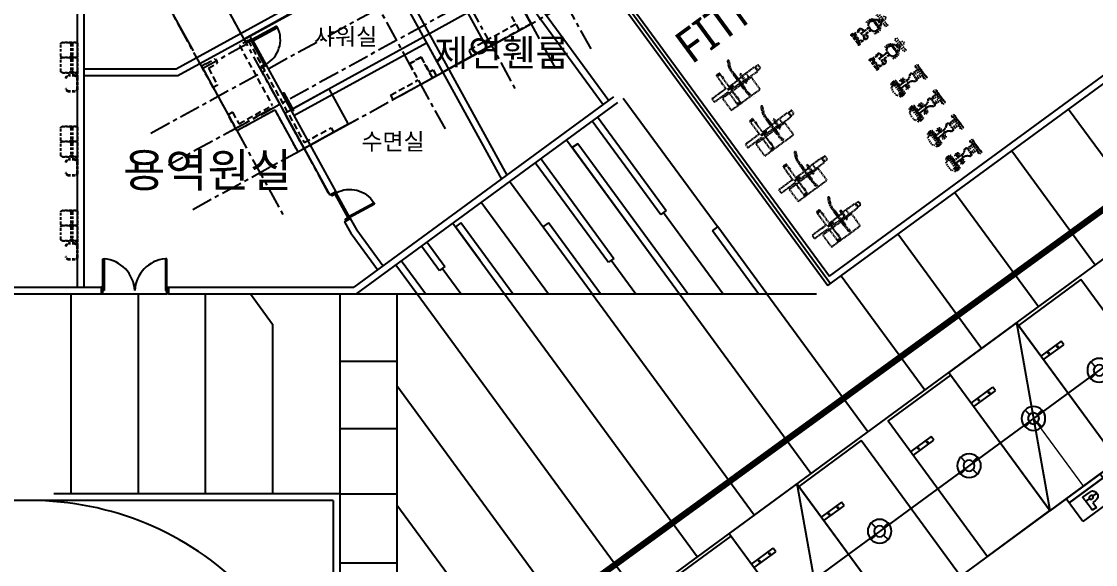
# Model space of a CAD drawing. Header units: millimetres. Extents: x 75184266 to 76346726, y -35077925 to -33679385.
# Drawn here: x 75325115 to 75357060, y -34922408 to -34906257 of the extents above; entities that cross this region are included whole.
import ezdxf
from ezdxf.enums import TextEntityAlignment as Align

# ---------------------------------------------------------------- set-up
doc = ezdxf.new("R2010")
doc.units = ezdxf.units.MM
doc.header["$LTSCALE"] = 50
doc.header["$MEASUREMENT"] = 0
for name, pattern in [('CENTER', [2, 1.25, -0.25, 0.25, -0.25]), ('HIDDEN2', [0.1875, 0.125, -0.0625]), ('XR-지하3층$0$-HID', [2.5, 1.5, -1]), ('XR-지하3층$0$H', [1.3, 0.8, -0.5]), ('XR-지하3층$0$HIDDEN', [0.375, 0.25, -0.125])]:
    doc.linetypes.add(name, pattern=pattern)
for name, color, linetype in [('0-유도관제', 6, 'CONTINUOUS'), ('CEN', 1, 'CENTER'), ('XR-지하3층$0$1712-PL$0$DOOR', 4, 'CONTINUOUS'), ('XR-지하3층$0$a-door', 6, 'CONTINUOUS'), ('XR-지하3층$0$CON', 2, 'CONTINUOUS'), ('XR-지하3층$0$가구', 27, 'XR-지하3층$0$HIDDEN'), ('XR-지하3층$0$생활체육시설(최종)$0$부대시설0404$0$운동시설$0$FUR1', 11, 'CONTINUOUS'), ('XR-지하3층$0$일반주차', 8, 'CONTINUOUS'), ('XR-지하3층$0$확장형주차', 8, 'CONTINUOUS')]:
    doc.layers.add(name, color=color, linetype=linetype)
doc.layers.add('건축', color=8, linetype='CONTINUOUS', plot=False)
for name, color, linetype, lineweight in [('구역제어-S.C.M', 2, 'CONTINUOUS', 100), ('주차유도-LGM', 6, 'CONTINUOUS', 20), ('주차유도-USM', 1, 'CONTINUOUS', 35), ('주차유도-레이스웨이', 1, 'CONTINUOUS', 25)]:
    doc.layers.add(name, color=color, linetype=linetype, lineweight=lineweight)
doc.styles.add('XR-지하3층$0$맑은고딕', font='')
doc.styles.get('XR-지하3층$0$맑은고딕').set_extended_font_data('Malgun Gothic')

# ---------------------------------------------------------------- blocks, each defined once
blk = doc.blocks.new('XR-지하3층$0$일반형 주차')
at = {"layer": 'XR-지하3층$0$일반주차'}
for p, q in [((750, 3865), (0, 3865)), ((750, 3735), (750, 3865)), ((0, 3735), (750, 3735))]:
    blk.add_line(p, q, dxfattribs=at)
blk.add_lwpolyline([(2300, 5000), (0, 5000), (0, 0), (2300, 0)], close=True, dxfattribs=at)
for centre in [(238, 3800), (563, 3800)]:
    blk.add_circle(centre, 17.5, dxfattribs=at)
blk = doc.blocks.new('XR-지하3층$0$확장형 주차')
at = {"layer": 'XR-지하3층$0$확장형주차', "color": 7}
for p, q in [((0, 3965), (800, 3965)), ((0, 3835), (800, 3835)), ((800, 3835), (800, 3965))]:
    blk.add_line(p, q, dxfattribs=at)
blk.add_lwpolyline([(2500, 5100), (0, 0)], dxfattribs=at)
blk.add_lwpolyline([(2500, 5091), (0, 5091), (0, -9), (2500, -9)], close=True, dxfattribs=at)
for centre in [(238, 3900), (613, 3900)]:
    blk.add_circle(centre, 17.5, dxfattribs=at)
blk = doc.blocks.new('XR-지하3층$0$A$C10553A99')
at = {"layer": 'XR-지하3층$0$가구', "color": 9, "linetype": 'XR-지하3층$0$-HID'}
blk.add_line((127, 764), (117, 795), dxfattribs=at)
at = {"layer": 'XR-지하3층$0$가구', "color": 9, "linetype": 'XR-지하3층$0$-HID', "ltscale": 0.5, "flags": 128}
blk.add_lwpolyline([(-63, 554), (-72, 573), (-78, 596), (-82, 625), (-99, 625), (-96, 605), (-98, 594), (-98, 594), (-108, 586), (-108, 586), (-127, 581), (-127, 581), (-64, 521), (-50, 511), (-37, 507), (-23, 506), (108, 507), (109, 479), (-23, 478), (-47, 481), (-62, 486), (-77, 496), (-164, 582), (-171, 584), (-180, 597), (-196, 599), (-206, 605), (-214, 616), (-218, 655), (-275, 655), (-273, 516), (-267, 514), (-261, 501), (-261, 483), (-263, 474), (-268, 470), (-276, 468), (-334, 467), (-342, 469), (-347, 473), (-350, 482), (-350, 500), (-343, 513), (-337, 516), (-338, 654), (-428, 653), (-434, 693), (-428, 736), (-339, 738), (-340, 876), (-345, 877), (-350, 882), (-352, 891), (-352, 909), (-350, 916), (-337, 924), (-273, 924), (-264, 916), (-263, 891), (-269, 878), (-275, 876), (-274, 738), (-219, 738), (-213, 779), (-206, 789), (-195, 795), (-181, 797), (-179, 803), (-164, 814), (-65, 910), (-48, 917), (-26, 920), (105, 921), (105, 892), (-31, 890), (-58, 883), (-128, 814), (-112, 811), (-102, 804), (-96, 791), (-99, 770), (-84, 770), (-69, 836, 1.53764)], format="xyb", dxfattribs=at)
at = {"layer": 'XR-지하3층$0$가구', "color": 9, "linetype": 'XR-지하3층$0$-HID', "flags": 128}
for points in [[(-338, 654), (-339, 738)], [(-275, 655), (-274, 738)], [(-215, 744), (-212, 768), (-209, 781), (-196, 791), (-177, 792), (-174, 804), (-166, 808), (-145, 812), (-124, 809), (-109, 804), (-102, 797), (-101, 784), (-105, 739), (-107, 697), (-104, 655), (-99, 610), (-100, 598), (-107, 590), (-122, 584), (-143, 582), (-164, 586), (-172, 590), (-176, 601), (-195, 602), (-207, 611), (-211, 625), (-214, 648), (-216, 698), (-215, 744)], [(-101, 790), (-128, 788), (-136, 784), (-145, 774), (-175, 776), (-184, 770), (-188, 758), (-187, 695)], [(137, 700), (132, 647), (119, 603), (105, 575), (100, 566), (87, 556), (56, 541), (21, 537), (-23, 539), (-50, 548), (-62, 559), (-69, 576), (-75, 601), (-80, 628), (-104, 628), (-107, 648), (-82, 648), (-84, 669), (-84, 697), (-84, 726), (-83, 747), (-108, 747), (-105, 766), (-81, 766), (-76, 794), (-71, 818), (-64, 836), (-52, 847), (-26, 856), (19, 860), (54, 856), (85, 841), (98, 831), (103, 824), (117, 795)], [(-83, 745), (-105, 745), (-104, 649)], [(-104, 649), (-82, 649)], [(-82, 625), (-84, 770)], [(329, 747), (239, 746), (204, 747), (169, 752), (127, 764)], [(127, 764), (131, 751), (137, 699), (137, 700)], [(128, 635), (170, 646), (240, 655), (330, 655)], [(329, 749), (131, 747)], [(133, 657), (193, 657), (192, 743), (132, 743)], [(132, 651), (330, 653)], [(452, 832), (445, 842), (434, 852), (421, 860), (404, 863), (382, 859), (364, 847), (352, 831), (348, 809), (348, 735), (330, 735), (329, 808), (334, 833), (350, 859), (368, 873), (387, 881), (408, 883), (429, 878), (446, 868), (461, 852), (459, 854)], [(451, 568), (447, 563), (437, 551), (424, 544), (407, 540), (385, 543), (366, 555), (355, 571), (350, 593), (349, 668), (330, 668), (331, 593), (337, 568), (353, 543), (371, 529), (390, 522), (411, 520), (432, 526), (448, 535), (463, 552), (462, 550)], [(439, 750), (348, 749)], [(439, 748), (348, 747)], [(349, 656), (440, 656)], [(349, 653), (440, 653)], [(432, 804), (437, 823), (452, 832), (479, 842), (509, 846), (563, 839), (571, 832), (578, 820), (587, 757), (593, 699), (593, 702), (588, 644), (580, 581), (573, 570), (565, 563), (539, 556), (512, 555), (481, 557), (454, 567), (439, 576), (434, 595), (432, 804)], [(459, 854), (471, 839)], [(638, 731), (633, 743), (622, 750), (614, 749)], [(615, 658), (623, 658), (634, 665), (638, 677)], [(616, 673), (646, 673), (657, 675), (666, 682), (672, 690), (674, 702), (672, 713), (665, 722), (645, 731), (616, 731)], [(627, 881), (627, 869), (630, 861), (639, 857), (690, 858), (699, 862), (703, 869), (703, 882), (699, 890), (690, 893), (638, 892), (630, 889), (627, 881)], [(636, 863), (637, 731)], [(637, 674), (638, 542), (692, 542), (690, 863), (636, 863)], [(462, 550), (471, 561)], [(630, 538), (630, 527), (633, 518), (641, 514), (693, 515), (702, 519), (706, 527), (705, 539), (702, 547), (693, 550), (641, 549), (633, 546), (630, 538)]]:
    blk.add_lwpolyline(points, dxfattribs=at)
at = {"layer": 'XR-지하3층$0$가구', "color": 9, "linetype": 'XR-지하3층$0$-HID', "ltscale": 0.5, "flags": 128}
blk.add_lwpolyline([(-99, 604), (-127, 605), (-134, 609), (-144, 618), (-174, 616), (-183, 622), (-186, 634), (-187, 696)], dxfattribs=at)
at = {"layer": 'XR-지하3층$0$가구', "color": 9, "linetype": 'XR-지하3층$0$-HID', "flags": 128}
for points in [[(-69, 836, -0.150368), (-42, 856, -0.125039), (64, 857, -0.209098), (98, 831), (107, 823), (116, 805), (116, 805), (131, 766), (159, 758), (187, 752), (187, 752), (216, 749), (326, 750), (325, 812), (335, 843), (354, 867, -0.472886), (464, 853), (483, 859), (483, 859), (524, 866, -0.18219), (593, 852), (606, 834), (617, 755), (628, 753), (633, 750), (632, 855), (627, 857, -0.386607), (631, 895), (638, 897), (690, 898, -0.236068), (703, 891, -0.411936), (699, 857, -0.123823), (692, 854), (695, 554)], [(695, 554, -0.744031), (692, 512), (641, 512, -0.636504), (634, 552), (634, 660), (629, 656), (618, 653), (614, 615), (607, 568), (598, 552), (587, 544), (560, 537), (527, 535), (527, 535), (485, 541), (463, 548), (449, 533), (433, 522, -0.501878), (326, 593), (326, 652), (213, 652), (173, 644), (133, 634), (124, 606, -0.04889), (114, 584, -0.030278), (100, 564, -0.202682), (21, 533), (-9, 533, -0.170169), (-63, 554, -0.590193)]]:
    blk.add_lwpolyline(points, format="xyb", dxfattribs=at)
blk = doc.blocks.new('XR-지하3층$0$A$C7828745E')
at = {"layer": 'XR-지하3층$0$가구', "color": 9, "linetype": 'XR-지하3층$0$-HID', "ltscale": 0.5}
for p, q in [((-343, 885), (-343, 946)), ((-341, 946), (-341, 885)), ((-335, 885), (-335, 528)), ((-266, 804), (-266, 885)), ((-264, 805), (-264, 885)), ((-258, 885), (-258, 946)), ((-257, 885), (-257, 946)), ((276, 779), (276, 751)), ((276, 779), (277, 779)), ((277, 779), (276, 779)), ((277, 779), (276, 779)), ((276, 626), (276, 654)), ((277, 751), (277, 779)), ((277, 654), (277, 626)), ((305, 806), (305, 804)), ((305, 800), (305, 806)), ((305, 800), (305, 806)), ((306, 779), (306, 751)), ((306, 626), (306, 654)), ((307, 779), (307, 751)), ((307, 626), (307, 654)), ((326, 805), (317, 804)), ((317, 804), (326, 805)), ((326, 805), (335, 807)), ((326, 805), (335, 807)), ((478, 770), (494, 759)), ((478, 642), (494, 656)), ((495, 839), (495, 572)), ((504, 812), (503, 832)), ((505, 791), (504, 812)), ((507, 771), (505, 791)), ((506, 634), (507, 654)), ((507, 750), (507, 771)), ((508, 719), (507, 742)), ((507, 696), (508, 719)), ((507, 654), (507, 675)), ((510, 953), (509, 953)), ((510, 953), (509, 953)), ((510, 953), (515, 953)), ((510, 953), (515, 953)), ((515, 953), (522, 953)), ((515, 953), (522, 953)), ((515, 852), (515, 892)), ((522, 953), (531, 953)), ((522, 953), (531, 953)), ((531, 953), (541, 953)), ((531, 953), (541, 953)), ((541, 953), (552, 953)), ((541, 953), (552, 953)), ((552, 953), (563, 953)), ((552, 953), (563, 953)), ((559, 854), (559, 554)), ((563, 953), (573, 953)), ((563, 953), (573, 953)), ((568, 854), (568, 554)), ((573, 953), (582, 953)), ((573, 953), (582, 953)), ((582, 953), (589, 953)), ((582, 953), (589, 953)), ((589, 953), (593, 953)), ((589, 953), (593, 953)), ((593, 953), (595, 953)), ((593, 953), (595, 953)), ((595, 953), (595, 946)), ((-342, 467), (-342, 528)), ((-266, 601), (-266, 528)), ((-264, 601), (-264, 528)), ((-258, 467), (-258, 528)), ((-257, 467), (-257, 528)), ((277, 626), (276, 626)), ((277, 626), (276, 626)), ((276, 626), (277, 626)), ((305, 605), (305, 599)), ((305, 605), (305, 599)), ((305, 599), (305, 601)), ((317, 601), (326, 600)), ((326, 600), (317, 601)), ((326, 600), (335, 598)), ((326, 600), (335, 598)), ((494, 572), (495, 572)), ((494, 572), (495, 572)), ((502, 572), (495, 572)), ((495, 572), (502, 572)), ((501, 557), (503, 578)), ((501, 557), (559, 554)), ((503, 578), (505, 598)), ((505, 613), (506, 634)), ((509, 464), (509, 455)), ((511, 455), (509, 455)), ((511, 455), (509, 455)), ((511, 455), (515, 455)), ((511, 455), (515, 455)), ((515, 556), (515, 516)), ((515, 455), (522, 455)), ((515, 455), (522, 455)), ((522, 455), (531, 455)), ((522, 455), (531, 455)), ((531, 455), (541, 455)), ((531, 455), (541, 455)), ((541, 455), (552, 455)), ((541, 455), (552, 455)), ((552, 455), (563, 455)), ((552, 455), (563, 455)), ((563, 455), (574, 455)), ((563, 455), (574, 455)), ((667, 549), (568, 554))]:
    blk.add_line(p, q, dxfattribs=at)
at = {"layer": 'XR-지하3층$0$가구', "color": 9, "linetype": 'XR-지하3층$0$-HID'}
for p, q in [((574, 455), (582, 455)), ((574, 455), (582, 455)), ((582, 455), (589, 455)), ((582, 455), (589, 455)), ((589, 455), (593, 455)), ((589, 455), (593, 455)), ((593, 455), (595, 455)), ((593, 455), (595, 455)), ((595, 455), (595, 462))]:
    blk.add_line(p, q, dxfattribs=at)
at = {"layer": 'XR-지하3층$0$가구', "color": 9, "linetype": 'XR-지하3층$0$-HID', "ltscale": 0.5, "flags": 128}
for points in [[(-257, 467), (-342, 467), (-342, 528), (-337, 528), (-337, 885), (-343, 885), (-343, 946), (-257, 946), (-257, 885), (-264, 885), (-264, 805)], [(-266, 885), (-335, 885)], [(-62, 773), (-68, 774), (-104, 790), (-117, 802), (-133, 806), (-147, 807), (-196, 806), (-314, 803), (-327, 756), (-333, 705), (-332, 700)], [(-332, 700), (-327, 650), (-312, 603), (-196, 599), (-147, 598), (-133, 599), (-117, 603), (-103, 615), (-68, 632), (-62, 633)], [(-289, 602), (-278, 608), (-271, 618), (-272, 633), (-279, 649), (-286, 702), (-279, 757), (-272, 772), (-271, 787), (-278, 798), (-290, 804)], [(-62, 751), (-233, 751), (-258, 732), (-265, 718), (-268, 702), (-265, 686), (-258, 672), (-234, 654), (-62, 654)], [(-62, 751), (-68, 751), (-68, 656)], [(-68, 656), (-62, 656)], [(210, 701), (206, 716), (196, 728), (162, 739), (112, 751), (84, 764), (58, 781), (32, 806), (16, 823), (-3, 835), (-19, 837), (-34, 833), (-57, 813), (-62, 783), (-62, 739), (-62, 666), (-62, 623), (-57, 593), (-47, 581), (-34, 573), (-19, 569), (-3, 571), (16, 582), (32, 599), (58, 625), (112, 654), (162, 666), (181, 669), (196, 677), (206, 689), (210, 703), (210, 701)], [(128, 658), (474, 658), (479, 665), (481, 670), (481, 703), (481, 735), (478, 740), (473, 748), (124, 748)], [(307, 751), (307, 779), (305, 779), (305, 782), (302, 782), (302, 799), (305, 799), (305, 804), (317, 804), (335, 807), (342, 811), (353, 823), (356, 831), (357, 839), (353, 854), (353, 854), (342, 866), (335, 870), (317, 874), (305, 876), (305, 877), (278, 877), (278, 876), (256, 873), (241, 869), (229, 859), (222, 846), (225, 825), (234, 813), (247, 806), (278, 806), (278, 800)], [(307, 654), (307, 626), (305, 626), (305, 623), (302, 623), (302, 606), (305, 606), (305, 601), (317, 601), (335, 598), (342, 594), (353, 582), (356, 574), (357, 566), (353, 551), (353, 551), (342, 539), (335, 535), (317, 531), (305, 529), (305, 528), (278, 528), (278, 529), (256, 532), (241, 536), (229, 546), (222, 559), (225, 580), (234, 592), (247, 599), (278, 599), (278, 605)], [(278, 800), (278, 799), (280, 799), (280, 782), (277, 782), (277, 779), (276, 779), (276, 751)], [(278, 605), (278, 606), (280, 606), (280, 623), (277, 623), (277, 626), (276, 626), (276, 654)], [(305, 779), (277, 779)], [(278, 876), (278, 806)], [(302, 799), (280, 799)], [(305, 806), (305, 876)], [(305, 806), (305, 806), (305, 800)], [(453, 766), (448, 751)], [(454, 643), (448, 656)], [(452, 786), (452, 855), (452, 877), (452, 900), (453, 911), (458, 923), (464, 931), (470, 935), (479, 941), (491, 943), (508, 944), (541, 945), (607, 946), (630, 946), (638, 940), (639, 931), (638, 928), (631, 922), (624, 921), (560, 920), (515, 919), (487, 918), (479, 912), (475, 904), (478, 766), (453, 766), (452, 786)], [(452, 622), (453, 554), (452, 531), (452, 508), (453, 497), (458, 486), (464, 478), (470, 473), (479, 468), (491, 465), (509, 465), (541, 464), (608, 462), (631, 462), (638, 468), (640, 478), (638, 481), (631, 486), (625, 487), (560, 488), (515, 489), (488, 490), (479, 496), (476, 504), (479, 642), (454, 643), (452, 622)], [(478, 642), (494, 656)], [(502, 572), (495, 572), (494, 839), (502, 839)], [(687, 549), (707, 602), (710, 632), (711, 653), (712, 749), (706, 807), (693, 844), (686, 859), (501, 852), (502, 839), (505, 791), (507, 750), (508, 704), (507, 639), (506, 619), (502, 572), (501, 557), (687, 549)], [(508, 944), (509, 953), (595, 953), (595, 946)], [(515, 852), (515, 892), (509, 892), (509, 919)], [(562, 920), (582, 870), (582, 855)], [(603, 856), (603, 875), (586, 921)], [(595, 946), (595, 946)], [(595, 921), (595, 896)], [(-266, 528), (-335, 528)], [(-264, 601), (-264, 528), (-257, 528), (-257, 467)], [(305, 626), (277, 626)], [(278, 529), (278, 599)], [(302, 606), (280, 606)], [(305, 599), (305, 599), (305, 605)], [(305, 599), (305, 529)], [(515, 556), (515, 516), (509, 516), (509, 490)], [(509, 465), (509, 455), (595, 455), (595, 462)], [(562, 488), (582, 538), (582, 554)], [(603, 553), (603, 534), (586, 488)], [(595, 488), (595, 512)]]:
    blk.add_lwpolyline(points, dxfattribs=at)
for points in [[(15, 575, -0.16395), (-23, 566, -0.162434), (-48, 577, -0.128276), (-65, 603), (-65, 629), (-100, 614), (-112, 601), (-128, 596), (-147, 595), (-271, 597), (-289, 602), (-312, 603), (-332, 700), (-327, 756), (-314, 803), (-271, 809), (-134, 810), (-111, 803), (-100, 793), (-65, 778), (-64, 804, -0.295564), (-45, 831, -0.392843)], [(-45, 831, -0.304158), (12, 832, 0.148058), (125, 752), (456, 752), (473, 748), (481, 735), (481, 670), (474, 658), (456, 654)], [(456, 654), (124, 654, 0.126825), (56, 618, 0.035015), (15, 575, -1.929679)], [(570, 946, -0.807541), (570, 921, -1.238327), (570, 946, -0.820879)], [(570, 463, 0.807541), (570, 488, 1.238327), (570, 463, 0.820879)]]:
    blk.add_lwpolyline(points, format="xyb", dxfattribs=at)
at = {"layer": 'XR-지하3층$0$가구', "color": 9, "linetype": 'XR-지하3층$0$-HID'}
blk.add_lwpolyline([(595, 462), (595, 462)], dxfattribs=at)
blk = doc.blocks.new('XR-지하3층$0$A$C62755481')
at = {"layer": 'XR-지하3층$0$가구', "color": 9, "ltscale": 2}
for p, q in [((509, 1930), (442, 1785)), ((100, 1742), (-9, 1742)), ((95, 1664), (114, 1664)), ((95, 1590), (95, 1664)), ((114, 1664), (114, 1590)), ((421, 1707), (415, 1646)), ((415, 1646), (415, 843)), ((442, 1770), (421, 1707)), ((449, 1645), (455, 1695)), ((449, 845), (449, 1645)), ((455, 1695), (475, 1757)), ((487, 1762), (554, 1907)), ((114, 1590), (95, 1590)), ((458, 1509), (408, 1501)), ((458, 1296), (458, 1509)), ((568, 1400), (568, 1163)), ((609, 1400), (568, 1400)), ((609, 1081), (609, 1400)), ((609, 1322), (1054, 1321)), ((732, 1322), (732, 1163)), ((1054, 1321), (1054, 1163)), ((1081, 1184), (1081, 1301)), ((798, 1127), (-267, 1127)), ((-267, 1127), (-266, 687)), ((13, 1258), (209, 1258)), ((13, 1228), (210, 1228)), ((21, 1258), (21, 1228)), ((30, 1228), (30, 1258)), ((95, 1191), (95, 896)), ((103, 1271), (125, 1271)), ((103, 1251), (103, 1271)), ((125, 1251), (103, 1251)), ((103, 1234), (125, 1234)), ((103, 1214), (103, 1234)), ((125, 1214), (103, 1214)), ((125, 1271), (125, 1251)), ((125, 1234), (125, 1214)), ((196, 1258), (196, 1228)), ((202, 1229), (202, 1257)), ((458, 976), (408, 984)), ((458, 1189), (458, 976)), ((458, 976), (458, 976)), ((568, 1163), (568, 1081)), ((568, 1081), (609, 1081)), ((609, 1163), (1054, 1163)), ((799, 687), (798, 1127)), ((-266, 687), (799, 687)), ((100, 743), (-9, 743)), ((95, 895), (114, 895)), ((95, 821), (95, 895)), ((114, 821), (95, 821)), ((114, 895), (114, 821)), ((415, 843), (421, 786)), ((421, 786), (440, 732)), ((454, 805), (449, 845)), ((475, 741), (454, 805))]:
    blk.add_line(p, q, dxfattribs=at)
at = {"layer": 'XR-지하3층$0$가구', "color": 9, "ltscale": 2, "const_width": 1}
blk.add_lwpolyline([(435, 718), (489, 563, 0.619165), (536, 580), (482, 735, 0.61911), (435, 718, 0.678264)], format="xyb", dxfattribs=at)
at = {"layer": 'XR-지하3층$0$가구', "color": 9, "ltscale": 2}
for centre, radius in [((45, 1765), 7.1), ((433, 1444), 7.09), ((433, 1343), 7.09), ((433, 1142), 7.09), ((433, 1041), 7.09), ((45, 720), 7.1)]:
    blk.add_circle(centre, radius, dxfattribs=at)
for centre, radius, start, end in [((527, 1910), 26.9, 352.5753, 133.8424), ((469, 1782), 27.1, 173.5095, 312.9033), ((467, 1787), 30.6, 213.0871, 284.051), ((464, 709), 33.8, 72.2073, 136.2236)]:
    blk.add_arc(centre, radius, start, end, dxfattribs=at)
for points in [[(7, 1787), (7, 1787), (-15, 1786), (-15, 1761)], [(-15, 1761), (-15, 1761), (-15, 1301), (-15, 1301)], [(8, 1787), (8, 1787), (-14, 1786), (-14, 1761)], [(-14, 1761), (-14, 1761), (-14, 1301), (-14, 1301)], [(82, 1787), (82, 1787), (7, 1787), (7, 1787)], [(83, 1787), (83, 1787), (8, 1787), (8, 1787)], [(101, 1762), (101, 1762), (105, 1788), (82, 1787)], [(102, 1761), (102, 1761), (105, 1788), (83, 1787)], [(101, 1664), (101, 1664), (101, 1762), (101, 1762)], [(102, 1664), (102, 1664), (102, 1761), (102, 1761)], [(-527, 1301), (-527, 1301), (-527, 1184), (-527, 1184)], [(-14, 1301), (-14, 1301), (-527, 1301), (-527, 1301)], [(-527, 1301), (-527, 1301), (-527, 1184), (-527, 1184)], [(-15, 1301), (-15, 1301), (-527, 1301), (-527, 1301)], [(95, 1590), (95, 1590), (95, 1295), (95, 1295)], [(95, 1295), (95, 1295), (408, 1295), (408, 1295)], [(123, 1271), (121, 1276), (115, 1279), (110, 1277)], [(408, 1501), (408, 1501), (408, 1294), (408, 1294)], [(539, 1299), (539, 1299), (458, 1299), (458, 1299)], [(538, 1299), (538, 1299), (507, 1299), (507, 1299)], [(568, 1322), (568, 1322), (538, 1299), (538, 1299)], [(569, 1322), (569, 1322), (539, 1299), (539, 1299)], [(1180, 1301), (1180, 1301), (1054, 1301), (1054, 1301)], [(1179, 1301), (1179, 1301), (1054, 1301), (1054, 1301)], [(1179, 1184), (1179, 1184), (1179, 1301), (1179, 1301)], [(1180, 1184), (1180, 1184), (1180, 1301), (1180, 1301)], [(-527, 1184), (-527, 1184), (-14, 1184), (-14, 1184)], [(-527, 1184), (-527, 1184), (-15, 1184), (-15, 1184)], [(-15, 1184), (-15, 1184), (-15, 724), (-15, 724)], [(-14, 1184), (-14, 1184), (-14, 724), (-14, 724)], [(38, 1251), (38, 1251), (38, 1247), (38, 1247)], [(190, 1251), (190, 1251), (38, 1251), (38, 1251)], [(38, 1247), (38, 1247), (45, 1246), (45, 1246)], [(45, 1239), (45, 1239), (38, 1238), (38, 1238)], [(38, 1238), (38, 1238), (38, 1234), (38, 1234)], [(38, 1234), (38, 1234), (190, 1234), (190, 1234)], [(45, 1246), (47, 1246), (48, 1245), (48, 1243)], [(48, 1243), (49, 1241), (47, 1239), (45, 1239)], [(94, 1189), (94, 1189), (407, 1189), (407, 1189)], [(94, 894), (94, 894), (94, 1189), (94, 1189)], [(110, 1277), (108, 1276), (106, 1274), (104, 1271)], [(105, 1214), (107, 1209), (113, 1206), (118, 1209)], [(118, 1209), (120, 1210), (122, 1212), (123, 1214)], [(180, 1242), (179, 1244), (181, 1246), (182, 1246)], [(182, 1239), (181, 1239), (180, 1240), (180, 1242)], [(182, 1246), (182, 1246), (190, 1247), (190, 1247)], [(190, 1238), (190, 1238), (182, 1239), (182, 1239)], [(190, 1247), (190, 1247), (190, 1251), (190, 1251)], [(190, 1234), (190, 1234), (190, 1238), (190, 1238)], [(408, 984), (408, 984), (408, 1191), (408, 1191)], [(458, 1186), (458, 1186), (539, 1186), (539, 1186)], [(507, 1186), (507, 1186), (538, 1186), (538, 1186)], [(538, 1186), (538, 1186), (568, 1163), (568, 1163)], [(539, 1186), (539, 1186), (569, 1163), (569, 1163)], [(1054, 1184), (1054, 1184), (1180, 1184), (1180, 1184)], [(1054, 1184), (1054, 1184), (1179, 1184), (1179, 1184)], [(-15, 724), (-15, 699), (7, 698), (7, 698)], [(-14, 724), (-14, 699), (8, 697), (8, 697)], [(7, 698), (7, 698), (82, 698), (82, 698)], [(8, 697), (8, 697), (83, 697), (83, 697)], [(82, 698), (105, 697), (101, 723), (101, 723)], [(83, 697), (105, 697), (102, 723), (102, 723)], [(114, 894), (114, 894), (94, 894), (94, 894)], [(101, 723), (101, 723), (101, 821), (101, 821)], [(102, 723), (102, 723), (102, 821), (102, 821)], [(114, 883), (114, 883), (114, 894), (114, 894)]]:
    blk.add_open_spline(points, degree=3, dxfattribs=at)
blk = doc.blocks.new('XR-지하3층$0$생활체육시설(최종)$0$부대시설0404$0$운동시설$0$aghhq')
at = {"layer": 'XR-지하3층$0$생활체육시설(최종)$0$부대시설0404$0$운동시설$0$FUR1', "color": 9, "linetype": 'XR-지하3층$0$-HID'}
for p, q in [((325580, 22228, 0), (325580, 22058, 0)), ((325600, 22228, 0), (325600, 22058, 0)), ((325987, 22318, 0), (325670, 22318, 0)), ((325987, 22298, 0), (325670, 22298, 0)), ((326197, 22318, 0), (325999, 22318, 0)), ((326153, 22288, 0), (326054, 22288, 0)), ((326057, 22228, 0), (326057, 22058, 0)), ((326077, 22228, 0), (326077, 22058, 0)), ((326149, 22268, 0), (326149, 21868, 0)), ((326149, 21868, 0), (326149, 22268, 0)), ((326549, 22318, 0), (326199, 22318, 0)), ((326549, 22168, 0), (326199, 22168, 0)), ((326549, 22118, 0), (326199, 22118, 0)), ((326599, 22268, 0), (326599, 21868, 0)), ((326599, 21868, 0), (326599, 22268, 0)), ((326599, 22268, 0), (326599, 21868, 0)), ((326599, 21868, 0), (326599, 22268, 0)), ((326599, 22268, 0), (326599, 21868, 0)), ((326599, 21868, 0), (326599, 22268, 0)), ((326599, 21868, 0), (326599, 22268, 0)), ((326599, 22268, 0), (326599, 21868, 0)), ((326599, 21868, 0), (326599, 22268, 0)), ((326599, 22268, 0), (326599, 21868, 0)), ((326599, 21868, 0), (326599, 22268, 0)), ((326599, 22268, 0), (326599, 21868, 0)), ((326999, 22318, 0), (326649, 22318, 0)), ((326999, 22318, 0), (326649, 22318, 0)), ((326999, 22168, 0), (326649, 22168, 0)), ((326999, 22168, 0), (326649, 22168, 0)), ((326999, 22118, 0), (326649, 22118, 0)), ((326999, 22118, 0), (326649, 22118, 0)), ((327049, 21868, 0), (327049, 22268, 0)), ((327049, 22268, 0), (327049, 21868, 0)), ((325670, 21988, 0), (325670, 21968, 0)), ((325987, 21988, 0), (325987, 21968, 0)), ((326199, 21818, 0), (326549, 21818, 0)), ((326649, 21818, 0), (326999, 21818, 0))]:
    blk.add_line(p, q, dxfattribs=at)
for centre, radius, start, end in [((325670, 22228, 0), 90, 90, 180), ((325670, 22058, 0), 90, 180, 270), ((325670, 22228, 0), 70, 90, 180), ((325670, 22058, 0), 70, 180, 270), ((325987, 22228, 0), 90, 0, 90), ((325987, 22228, 0), 70, 0, 90), ((325987, 22058, 0), 90, 270, 0), ((325987, 22058, 0), 70, 270, 0), ((326199, 22268, 0), 50, 90, 180), ((326199, 22218, 0), 50, 180, 270), ((326199, 22068, 0), 50, 90, 180), ((326199, 22143, 0), 25, 90, 270), ((326549, 22268, 0), 50, 0, 90), ((326549, 22218, 0), 50, 270, 0), ((326549, 22218, 0), 50, 270, 0), ((326549, 22143, 0), 25, 270, 90), ((326549, 22143, 0), 25, 270, 90), ((326549, 22068, 0), 50, 0, 90), ((326549, 22068, 0), 50, 0, 90), ((326649, 22268, 0), 50, 90, 180), ((326649, 22268, 0), 50, 90, 180), ((326649, 22218, 0), 50, 180, 270), ((326649, 22218, 0), 50, 180, 270), ((326649, 22068, 0), 50, 90, 180), ((326649, 22068, 0), 50, 90, 180), ((326649, 22143, 0), 25, 90, 270), ((326649, 22143, 0), 25, 90, 270), ((326999, 22268, 0), 50, 0, 90), ((326999, 22268, 0), 50, 0, 90), ((326999, 22218, 0), 50, 270, 0), ((326999, 22218, 0), 50, 270, 0), ((326999, 22143, 0), 25, 270, 90), ((326999, 22143, 0), 25, 270, 90), ((326999, 22068, 0), 50, 0, 90), ((326999, 22068, 0), 50, 0, 90), ((326199, 21868, 0), 50, 180, 270), ((326549, 21868, 0), 50, 270, 0), ((326549, 21868, 0), 50, 270, 0), ((326649, 21868, 0), 50, 180, 270), ((326649, 21868, 0), 50, 180, 270), ((326999, 21868, 0), 50, 270, 0)]:
    blk.add_arc(centre, radius, start, end, dxfattribs=at)
blk = doc.blocks.new('XR-지하3층$0$1712-PL$0$FSD1000')
at = {"layer": 'XR-지하3층$0$1712-PL$0$DOOR', "color": 9}
for p, q in [((25, -101, 0), (865, -101, 0)), ((40, -146, 0), (850, -146, 0))]:
    blk.add_line(p, q, dxfattribs=at)
at = {"layer": 'XR-지하3층$0$1712-PL$0$DOOR', "elevation": 0}
for points in [[(25, 739), (25, -101), (70, -101), (70, 739)], [(-5, -251), (-5, -101), (25, -101), (25, -146), (40, -146), (40, -251)], [(895, -251), (895, -101), (865, -101), (865, -146), (850, -146), (850, -251)]]:
    blk.add_lwpolyline(points, close=True, dxfattribs=at)
at = {"layer": 'XR-지하3층$0$1712-PL$0$DOOR', "color": 9}
blk.add_arc((25, -101, 0), 840, 360, 86.9291, dxfattribs=at)
blk = doc.blocks.new('XR-지하3층$0$A$C5E3F3FAC')
at = {"layer": 'XR-지하3층$0$a-door'}
for p, q in [((90, 950), (50, 950)), ((50, 950), (50, 0)), ((90, 0), (90, 950)), ((1910, 950), (1950, 950)), ((1910, 0), (1910, 950)), ((1950, 950), (1950, 0)), ((50, 0), (90, 0)), ((1950, 0), (1910, 0))]:
    blk.add_line(p, q, dxfattribs=at)
at = {"layer": 'XR-지하3층$0$a-door', "color": 6}
for points in [[(0, 850), (0, 1050), (50, 1050), (50, 850)], [(2000, 850), (2000, 1050), (1950, 1050), (1950, 850)]]:
    blk.add_lwpolyline(points, close=True, dxfattribs=at)
at = {"layer": 'XR-지하3층$0$a-door', "color": 7}
for centre, start, end in [((-2, 999), 275.2502, 357.2138), ((2002, 999), 182.7862, 264.7498)]:
    blk.add_arc(centre, 1003, start, end, dxfattribs=at)
blk = doc.blocks.new('XR-지하3층$0$기둥 0620')
at = {"layer": 'XR-지하3층$0$CON', "ltscale": 0.5}
blk.add_lwpolyline([(-600, 0), (600, 0), (600, 1500), (-600, 1500)], close=True, dxfattribs=at)
blk = doc.blocks.new('센서')
at = {"layer": '0-유도관제', "color": 0}
for p, q in [((405935, 34224), (406072, 34088)), ((406311, 34088), (406447, 34225)), ((405936, 33712), (406072, 33849)), ((406311, 33849), (406448, 33713))]:
    blk.add_line(p, q, dxfattribs=at)
for major_axis, start_param, end_param in [((0, 362), 2.801804347482335, 9.084989654661921), ((0, 169), 2.862310370331367, 9.145495677510954)]:
    blk.add_ellipse((406192, 33969), major_axis=major_axis, ratio=1, start_param=start_param, end_param=end_param, dxfattribs=at)
blk = doc.blocks.new('만공차등')
at = {"layer": '0-유도관제', "color": 0}
for p, q in [((305755, 78525), (306597, 78525)), ((305755, 77269), (305755, 78525)), ((306442, 77269), (306442, 78525)), ((306442, 78525), (306442, 77269)), ((306597, 78525), (306597, 77269)), ((306185, 78101), (306185, 77952)), ((306191, 78101), (306191, 77952)), ((306185, 77838), (306185, 77693)), ((306191, 77838), (306191, 77693)), ((306597, 77269), (305755, 77269))]:
    blk.add_line(p, q, dxfattribs=at)
for points in [[(305858, 77952), (305858, 77952), (305858, 78101), (305858, 78101)], [(305858, 78101), (305858, 78101), (306044, 78101), (306185, 78101)], [(306037, 77952), (306037, 77952), (305858, 77952), (305858, 77952)], [(306037, 77870), (306037, 77870), (306037, 77952), (306037, 77952)], [(306134, 77952), (306134, 77952), (306134, 77915), (306134, 77915)], [(306185, 77952), (306159, 77952), (306134, 77952), (306134, 77952)], [(306191, 78101), (306274, 78101), (306339, 78101), (306339, 78101)], [(306241, 77952), (306241, 77952), (306217, 77952), (306191, 77952)], [(306241, 77909), (306241, 77909), (306241, 77952), (306241, 77952)], [(306339, 78101), (306339, 78101), (306339, 77854), (306339, 77854)], [(306078, 77737), (306050, 77766), (306037, 77810), (306037, 77870)], [(306185, 77693), (306139, 77694), (306104, 77709), (306078, 77737)], [(306134, 77915), (306134, 77887), (306139, 77867), (306149, 77855)], [(306149, 77855), (306158, 77844), (306170, 77838), (306185, 77838)], [(306191, 77838), (306204, 77838), (306216, 77843), (306226, 77853)], [(306226, 77853), (306236, 77863), (306241, 77882), (306241, 77909)], [(306339, 77854), (306339, 77800), (306327, 77760), (306301, 77733)]]:
    blk.add_open_spline(points, degree=3, dxfattribs=at)
blk.add_open_spline([(306301, 77733), (306275, 77706), (306239, 77693), (306192, 77693), (306191, 77693), (306191, 77693), (306191, 77693)], degree=3, knots=[0.4989771, 0.4989771, 0.4989771, 0.4989771, 0.9979543, 0.9979543, 0.9979543, 1, 1, 1, 1], dxfattribs=at)

msp = doc.modelspace()

# ---------------------------------------------------------------- linework, layer by layer
at = {"layer": 'CEN', "ltscale": 10, "elevation": 0}
for points in [[(75342056.6, -34907074.3), (75331759.9, -34888317.7)], [(75341004.7, -34907651.8), (75337373.4, -34901036.9)], [(75337721.8, -34909453.9), (75333570.8, -34901892.4)], [(75336483.5, -34902221.3), (75339821.3, -34908301.4)], [(75334250.5, -34911359.6), (75330448.4, -34904433.5)], [(75330212.3, -34911846.9), (75343320.8, -34904650.9)], [(75330545.9, -34907728.2), (75329117.8, -34905126.8)], [(75328966, -34909576.5), (75335680.2, -34905890.7)], [(75331352.7, -34909509.7), (75337914.1, -34905907.8)], [(75331819.9, -34906931.8), (75330505, -34907653.7)], [(75330545.9, -34907728.2), (75332935.6, -34912081.4)], [(75332544.9, -34908855.3), (75329490.5, -34910532)]]:
    msp.add_lwpolyline(points, dxfattribs=at)
at = {"layer": '건축', "ltscale": 0.5}
for p, q in [((75334880.3, -34894378.6, 0), (75349143.8, -34913833.6, 0)), ((75326783.9, -34914161.8), (75326783.9, -34899789.5)), ((75326983.9, -34914161.8), (75326983.9, -34900096.7)), ((75329712.8, -34907661.8, 0), (75338219.3, -34902991.9, 0)), ((75349100.8, -34914113.3), (75364214.1, -34903033)), ((75349143.8, -34913833.7), (75363934.5, -34902989.9)), ((75329764.1, -34907861.8, 0), (75338338.5, -34903154.6, 0)), ((75335860.5, -34904515, 0), (75339389.5, -34910943.4, 0)), ((75336035.8, -34904418.8, 0), (75339552.1, -34910824.2, 0)), ((75331783.5, -34906865.5), (75331735.4, -34906777.8)), ((75331783.5, -34906865.5, 0), (75331959.6, -34906770.6, 0)), ((75331959.6, -34906770.6, 0), (75331911.4, -34906683, 0)), ((75333118.9, -34908882.5, 0), (75337067.9, -34906714.5, 0)), ((75333215.1, -34909057.8, 0), (75337164.2, -34906889.8, 0)), ((75326983.9, -34907661.8, 0), (75329712.8, -34907661.8, 0)), ((75332217.3, -34907655.8, 0), (75334285.8, -34911423.8)), ((75332392.7, -34907559.5, 0), (75332217.4, -34907655.8, 0)), ((75332392.7, -34907559.6, 0), (75334461.1, -34911327.5, 0)), ((75326983.9, -34907861.8, 0), (75329764.1, -34907861.8, 0)), ((75342719.3, -34908502.2), (75334999.7, -34914161.8)), ((75342837.5, -34908663.5), (75335065.1, -34914361.8)), ((75334461.1, -34911327.5, 0), (75334285.8, -34911423.8, 0)), ((75334719.7, -34912214.1, 0), (75334894.2, -34912116.5, 0)), ((75334719.7, -34912214.1, 0), (75334918.4, -34912576, 0)), ((75334894.2, -34912116.5, 0), (75335087.4, -34912468.3, 0)), ((75335703, -34913646.2), (75334918.4, -34912576)), ((75335864.2, -34913527.9), (75335087.4, -34912468.3)), ((75319388.4, -34914161.8), (75327533.9, -34914161.8)), ((75329483.9, -34914161.8, 0), (75334999.7, -34914161.8, 0)), ((75319188.4, -34914361.8), (75327533.9, -34914361.8)), ((75329483.9, -34914361.8), (75335065.1, -34914361.8))]:
    msp.add_line(p, q, dxfattribs=at)
at = {"layer": '건축', "ltscale": 3}
for p, q in [((75370353.7, -34903741.6), (75336281.1, -34928721.9)), ((75343014.5, -34908532.8), (75345826.3, -34912368)), ((75342249.4, -34909093.7), (75344289.2, -34911876)), ((75356260.6, -34908864.1), (75358744.9, -34912252.6)), ((75342088.1, -34909211.9), (75344127.9, -34911994.2)), ((75341323, -34909772.9), (75344687.4, -34914361.8)), ((75343956.5, -34913364.9), (75341496.4, -34910009.4)), ((75344935.3, -34914361.8), (75341657.7, -34909891.2)), ((75340557.9, -34910333.8), (75342733.7, -34913301.6)), ((75354569.1, -34910104.2), (75357053.4, -34913492.7)), ((75340396.6, -34910452), (75342572.4, -34913419.8)), ((75342086.7, -34914361.8), (75339631.5, -34911013)), ((75352877.6, -34911344.3), (75355361.9, -34914732.8)), ((75338785.8, -34911633), (75340786.4, -34914361.8)), ((75344208.5, -34911935.1), (75345987.7, -34914361.8)), ((75337940, -34912253), (75339486.1, -34914361.8)), ((75339734.1, -34914361.8), (75338185.6, -34912249.8)), ((75342334.7, -34914361.8), (75340786.3, -34912249.8)), ((75338755.2, -34913364.9), (75338024.3, -34912368)), ((75347040, -34914361.8), (75345665, -34912486.3)), ((75347288, -34914361.8), (75345826.3, -34912368)), ((75351186.2, -34912584.4), (75353670.4, -34915972.9)), ((75337013.7, -34912932.2), (75337546.4, -34913658.8)), ((75337175, -34912814), (75337707.7, -34913540.5)), ((75336248.6, -34913493.1), (75336885.4, -34914361.8)), ((75337133.4, -34914361.8), (75336409.9, -34913374.9)), ((75342653.1, -34913360.7), (75343387, -34914361.8)), ((75338185.8, -34914361.8), (75337627, -34913599.7)), ((75349494.7, -34913824.5), (75351979, -34917213)), ((75326581.1, -34914361.8, 0), (75326581.1, -34920305.4, 0)), ((75327533.9, -34914361.8), (75329433.9, -34914361.8)), ((75328581.1, -34914361.8, 0), (75328581.1, -34920305.4, 0)), ((75330581.1, -34914361.8, 0), (75330581.1, -34920305.4, 0)), ((75331925.6, -34914361.8, 0), (75332581.1, -34915255.9, 0)), ((75334581.1, -34914361.8, 0), (75334581.1, -34929416.2, 0)), ((75335065.1, -34914361.8), (75348761.8, -34914361.8)), ((75336281.1, -34914361.8, 0), (75336281.1, -34942344.4, 0)), ((75336885.4, -34914361.8), (75343521.6, -34923413.5)), ((75339486.1, -34914361.8), (75345213.1, -34922173.4)), ((75342086.7, -34914361.8), (75346904.6, -34920933.3)), ((75344687.4, -34914361.8), (75348596, -34919693.2)), ((75347288, -34914361.8), (75350287.5, -34918453.1)), ((75332581.1, -34915255.9, 0), (75332581.1, -34920305.4, 0)), ((75334581.1, -34916361.8), (75336281.1, -34916361.8, 0)), ((75336281.1, -34917084.7), (75341830.2, -34924653.6)), ((75334581.1, -34918361.8), (75336281.1, -34918361.8, 0)), ((75334382.4, -34920505.4), (75317381.5, -34920505.4)), ((75334581.1, -34920305.4), (75326075.1, -34920305.4)), ((75334382.4, -34920505.4), (75334380.9, -34935606.1, 0)), ((75334581.1, -34920305.4), (75336281.1, -34920305.4)), ((75336281.1, -34920631.9), (75340138.7, -34925893.7)), ((75334582.2, -34922361.8), (75336281.1, -34922361.8, 0))]:
    msp.add_line(p, q, dxfattribs=at)
at = {"layer": '건축', "linetype": 'HIDDEN2', "ltscale": 30}
for p, q in [((75339303.1, -34904552.1, 0), (75340275.2, -34906322.8, 0)), ((75339828.3, -34906340, 0), (75338425.7, -34907109.9, 0)), ((75340275.2, -34906322.8, 0), (75338522, -34907285.3, 0)), ((75331858.3, -34906825.2, 0), (75333523.3, -34909858.2, 0)), ((75331595.3, -34906969.6, 0), (75332574.6, -34908753.4, 0)), ((75338522, -34907285.3, 0), (75338425.7, -34907109.9, 0)), ((75330876.5, -34907364.2, 0), (75330948.7, -34907495.6, 0)), ((75330876.5, -34907364.2, 0), (75330948.7, -34907495.6, 0)), ((75336651.1, -34907513.8, 0), (75336987.9, -34908127.4, 0)), ((75337001.7, -34907321.3, 0), (75337338.6, -34907934.9, 0)), ((75330468.9, -34907587.9, 0), (75330509.8, -34907662.4, 0)), ((75330672.5, -34907647.2, 0), (75330949.2, -34908151.3, 0)), ((75330949.2, -34908151.3, 0), (75330817.7, -34908223.5, 0)), ((75336091.7, -34908448.2, 0), (75336163.9, -34908579.7, 0)), ((75336091.7, -34908448.2, 0), (75336163.9, -34908579.7, 0)), ((75331392, -34908957.7, 0), (75331260.5, -34909029.9, 0)), ((75331392, -34908957.7, 0), (75331579.6, -34909299.6, 0)), ((75332646.8, -34908884.9, 0), (75333332.5, -34910134.1, 0)), ((75334321, -34909420.3, 0), (75334393.2, -34909551.8, 0))]:
    msp.add_line(p, q, dxfattribs=at)
at = {"layer": '건축'}
msp.add_line((75336833.1, -34934640.9), (75373369.1, -34907854.6), dxfattribs=at)
at = {"layer": '건축', "ltscale": 100, "elevation": 0}
msp.add_lwpolyline([(75333944.2, -34893270.8), (75349181.4, -34914054)], dxfattribs=at)
at = {"layer": '건축', "ltscale": 0.5, "elevation": 0}
for points in [[(75334719.1, -34894496.9), (75349100.7, -34914113.2)], [(75335789.5, -34899677.7), (75342420, -34908721.6)], [(75335950.8, -34899559.4), (75342581.3, -34908603.4)]]:
    msp.add_lwpolyline(points, dxfattribs=at)
at = {"layer": '건축', "linetype": 'XR-지하3층$0$H', "ltscale": 50, "elevation": 0}
msp.add_lwpolyline([(75329256.2, -34905378.9), (75330468.9, -34907587.9), (75331520.3, -34909503.3), (75332646.8, -34908884.9), (75333332.5, -34910134.1), (75340275.2, -34906322.8), (75338393.6, -34902895.3)], dxfattribs=at)
at = {"layer": '건축', "linetype": 'HIDDEN2', "ltscale": 30, "elevation": 0}
msp.add_lwpolyline([(75339938.3, -34905709.2), (75340275.2, -34906322.8), (75339924.5, -34906515.3), (75339587.7, -34905901.7)], close=True, dxfattribs=at)
for points in [[(75331858.3, -34906825.2), (75331595.3, -34906969.6)], [(75330600.4, -34907515.7), (75330468.9, -34907587.9)], [(75330600.4, -34907515.7), (75330876.5, -34907364.2)], [(75330672.5, -34907647.2), (75330948.7, -34907495.6)], [(75336651.1, -34907513.8), (75337001.7, -34907321.3)], [(75336987.9, -34908127.4), (75337338.6, -34907934.9), (75337001.7, -34907321.3), (75336651.1, -34907513.8)], [(75330817.7, -34908223.5), (75330509.8, -34907662.4)], [(75337242.3, -34907759.6), (75337356.3, -34907697)], [(75337356.3, -34907697), (75337452.5, -34907872.3)], [(75337380.3, -34907740.9), (75337452.5, -34907872.3)], [(75337380.3, -34907740.9), (75337452.5, -34907872.3)], [(75336091.7, -34908448.2), (75336915.7, -34907995.9)], [(75336163.9, -34908579.7), (75337452.5, -34907872.3)], [(75336091.7, -34908448.2), (75336163.9, -34908579.7)], [(75336091.7, -34908448.2), (75336163.9, -34908579.7)], [(75331579.6, -34909299.6), (75332574.6, -34908753.4)], [(75331520.3, -34909503.3), (75331260.5, -34909029.9)], [(75331520.3, -34909503.3), (75332646.8, -34908884.9)], [(75333523.3, -34909858.2), (75334321, -34909420.3)], [(75334321, -34909420.3), (75334393.2, -34909551.8)], [(75334321, -34909420.3), (75334393.2, -34909551.8)], [(75333332.5, -34910134.1), (75334393.2, -34909551.8)]]:
    msp.add_lwpolyline(points, dxfattribs=at)
at = {"layer": '건축', "elevation": 0}
msp.add_lwpolyline([(75333181.5, -34908919.8), (75332892.8, -34908393.8), (75332914.7, -34908381.8), (75333203.5, -34908907.8)], close=True, dxfattribs=at)
at = {"layer": '건축', "ltscale": 3}
for points in [[(75341657.7, -34909891.2), (75341496.4, -34910009.4)], [(75344289.2, -34911876), (75344127.9, -34911994.2)], [(75338185.6, -34912249.8), (75338024.3, -34912368)], [(75340786.3, -34912249.8), (75340625, -34912368)], [(75345665, -34912486.3), (75345826.3, -34912368)], [(75337707.7, -34913540.5), (75337546.4, -34913658.8)], [(75342733.7, -34913301.6), (75342572.4, -34913419.8)]]:
    msp.add_lwpolyline(points, dxfattribs=at)
msp.add_arc((75325381.5, -34929505.4, 0), 9000, 359.99424, 90, dxfattribs=at)
at = {"layer": '구역제어-S.C.M', "ltscale": 0.5}
msp.add_line((75334581.1, -34928361.8), (75374136.4, -34899592.3), dxfattribs=at)
at = {"layer": '주차유도-LGM', "color": 6, "lineweight": 20, "ltscale": 500}
msp.add_line((75355215.2, -34918064.3), (75356698.6, -34920087.7), dxfattribs=at)
at = {"layer": '주차유도-레이스웨이', "ltscale": 0.5}
msp.add_line((75370520.8, -34906843), (75339953.5, -34929253.3), dxfattribs=at)

# ---------------------------------------------------------------- block references
at = {"layer": '건축', "extrusion": (0, 0, -1), "zscale": -0.9999999999999999, "rotation": 61.23406996997645}
for p in [(-75331447.3, -34906253.3, 0), (-75337356.7, -34907240.5, 0), (-75333232.3, -34909504.7, 0)]:
    msp.add_blockref('XR-지하3층$0$기둥 0620', p, dxfattribs=at)
at = {"layer": '건축', "ltscale": 0.5}
for name, p, rotation in [('XR-지하3층$0$A$C10553A99', (75350051.2, -34905826.6, 0), 216.258079846776), ('XR-지하3층$0$A$C10553A99', (75350595.5, -34906566.6, 0), 216.258079846776), ('XR-지하3층$0$A$C62755481', (75346847.5, -34909296.1), 36.25807984677609), ('XR-지하3층$0$A$C7828745E', (75351209.7, -34907365, 0), 216.258079846776), ('XR-지하3층$0$A$C62755481', (75347840.7, -34910650.2), 36.25807984677609), ('XR-지하3층$0$A$C7828745E', (75351753.1, -34908105.7, 0), 216.258079846776), ('XR-지하3층$0$A$C7828745E', (75352296.5, -34908846.4, 0), 216.258079846776), ('XR-지하3층$0$A$C62755481', (75348833.9, -34912004.4), 36.25807984677609), ('XR-지하3층$0$A$C7828745E', (75352839.9, -34909587, 0), 216.258079846776), ('XR-지하3층$0$A$C62755481', (75349827.1, -34913358.5), 36.25807984677609)]:
    msp.add_blockref(name, p, dxfattribs=dict(at, rotation=rotation))
at = {"layer": '건축'}
for name, p, rotation in [('XR-지하3층$0$1712-PL$0$FSD1000', (75332050.8, -34906726.2, 0), 298.7667297755431), ('XR-지하3층$0$A$C5E3F3FAC', (75329483.9, -34913311.8), 180), ('XR-지하3층$0$일반형 주차', (75357721.2, -34919326.9), 36.24693643183485), ('XR-지하3층$0$확장형 주차', (75355705, -34920805.1), 36.24693643183485), ('XR-지하3층$0$일반형 주차', (75353850.1, -34922165), 36.24693643183485), ('XR-지하3층$0$일반형 주차', (75351190, -34924115.2), 36.24693643183485), ('XR-지하3층$0$확장형 주차', (75349173.9, -34925593.4), 36.24693643183485), ('XR-지하3층$0$일반형 주차', (75347319, -34926953.3), 36.24693643183485)]:
    msp.add_blockref(name, p, dxfattribs=dict(at, rotation=rotation))
at = {"layer": '건축', "xscale": -1}
for name, p, rotation in [('XR-지하3층$0$생활체육시설(최종)$0$부대시설0404$0$운동시설$0$aghhq', (75304465.5, -35233928.1, 0), 270), ('XR-지하3층$0$생활체육시설(최종)$0$부대시설0404$0$운동시설$0$aghhq', (75304465.5, -35236428.1, 0), 270), ('XR-지하3층$0$1712-PL$0$FSD1000', (75334980.6, -34912063.3, 0), 298.7651257273749), ('XR-지하3층$0$생활체육시설(최종)$0$부대시설0404$0$운동시설$0$aghhq', (75304465.5, -35238928.1, 0), 270)]:
    msp.add_blockref(name, p, dxfattribs=dict(at, rotation=rotation))
at = {"layer": '주차유도-LGM', "color": 6, "rotation": 126.2469349002818}
msp.add_blockref('만공차등', (75600795.6, -35121285.3), dxfattribs=at)
at = {"layer": '주차유도-USM', "extrusion": (0, 0, -1), "xscale": 0.9750000000000001, "yscale": 0.9750000000000001, "zscale": -0.9750000000000001, "rotation": 270}
for p in [(-75390289.8, -34520593.9), (-75388334.5, -34522027.5), (-75386418.8, -34523432), (-75383758.7, -34525382.2)]:
    msp.add_blockref('센서', p, dxfattribs=at)

# ---------------------------------------------------------------- texts
at = {"layer": '건축', "style": 'XR-지하3층$0$맑은고딕'}
msp.add_text('FITNESS', height=1000, rotation=36.24693, dxfattribs=at).set_placement((75346756.4, -34905676.7), align=Align.MIDDLE_CENTER)
for s, p in [('샤워실', (75334754, -34906705.5, 0)), ('수면실', (75336166.3, -34909826.5, 0))]:
    msp.add_text(s, height=500, dxfattribs=at).set_placement(p, align=Align.MIDDLE_CENTER)
for s, height, p in [('제연휀룸', 800, (75339405, -34907178.1, 0)), ('용역원실', 1000, (75330650.1, -34910667.4, 0))]:
    msp.add_text(s, height=height, dxfattribs=at).set_placement(p, align=Align.MIDDLE)

doc.saveas('drawing.dxf')
